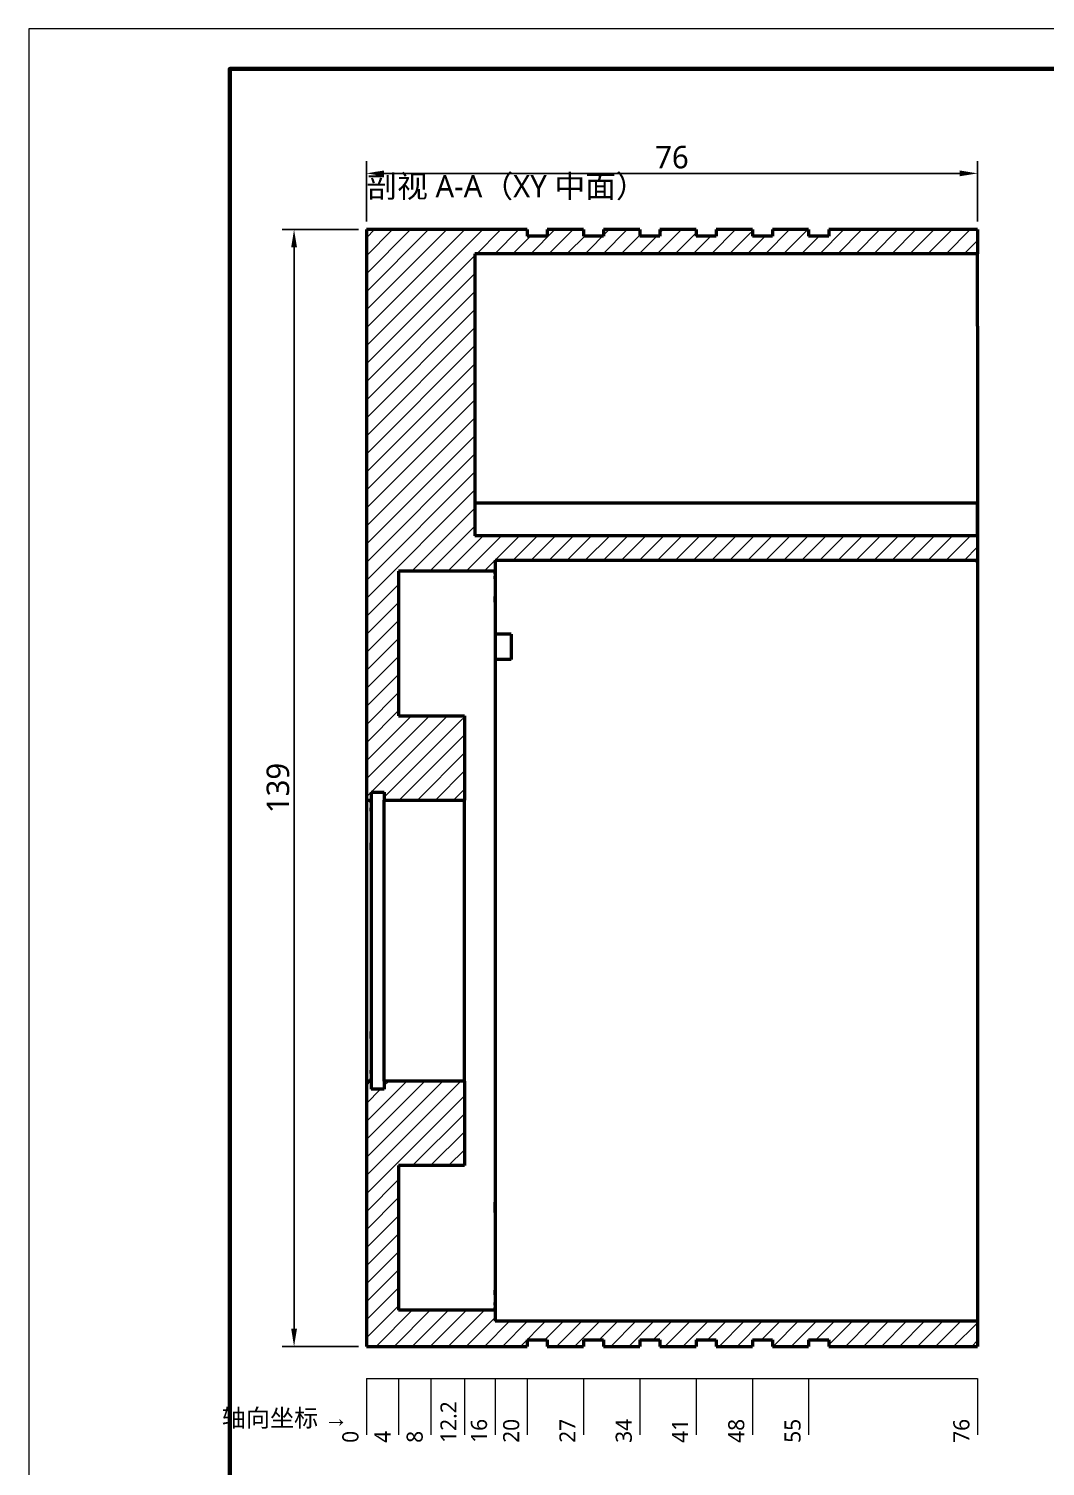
# Model space of a CAD drawing. Header units: millimetres. Extents: x 0 to 420, y 0 to 297.
# Drawn here: x 0 to 126.4, y 118.1 to 297 of the extents above; entities that cross this region are included whole.
import ezdxf

# ---------------------------------------------------------------- set-up
doc = ezdxf.new("R2010")
doc.units = ezdxf.units.MM
for name, color, linetype, lineweight in [('DIM', 3, 'CONTINUOUS', 18), ('FRAME', 7, 'CONTINUOUS', 70), ('HATCH', 8, 'CONTINUOUS', 13), ('TEXT', 7, 'CONTINUOUS', 25), ('VISIBLE', 7, 'CONTINUOUS', 50)]:
    doc.layers.add(name, color=color, linetype=linetype, lineweight=lineweight)
doc.styles.add('CJK', font='NotoSansCJK-Regular.ttc')
doc.dimstyles.new('GB', dxfattribs={"dimtxt": 2.8, "dimasz": 2.2, "dimexe": 1.5, "dimexo": 1, "dimgap": 0.6, "dimtad": 1, "dimlfac": 100, "dimzin": 12, "dimdsep": 46, "dimtxsty": 'CJK', "dimcen": 2.5, "dimazin": 3, "dimtfac": 0.5, "dimtmove": 2, "dimatfit": 3})

msp = doc.modelspace()

# ---------------------------------------------------------------- hatches: boundary and pattern name
at = {"layer": 'HATCH'}
h = msp.add_hatch(dxfattribs=at)
h.set_pattern_fill('ANSI31', scale=0.5)
h.paths.add_polyline_path([(42, 272), (42, 270.8797), (42, 269.7594), (42, 268.6391), (42, 267.5188), (42, 266.3985), (42, 265.2782), (42, 264.15789), (42, 263.03759), (42, 261.91729), (42, 260.79699), (42, 259.67669), (42, 258.55639), (42, 257.43609), (42, 256.31579), (42, 255.19549), (42, 254.07519), (42, 252.95489), (42, 251.83459), (42, 250.71429), (42, 249.59398), (42, 248.47368), (42, 247.35338), (42, 246.23308), (42, 245.11278), (42, 243.99248), (42, 242.87218), (42, 241.75188), (42, 240.63158), (42, 239.51128), (42, 238.39098), (42, 237.27068), (42, 236.15038), (42, 235.03008), (42, 233.90977), (42, 232.78947), (42, 231.66917), (42, 230.54887), (42, 229.42857), (42, 228.30827), (42, 227.18797), (42, 226.06767), (42, 224.94737), (42, 223.82707), (42, 222.70677), (42, 221.58647), (42, 220.46617), (42, 219.34586), (42, 218.22556), (42, 217.10526), (42, 215.98496), (42, 214.86466), (42, 213.74436), (42, 212.62406), (42, 211.50376), (42, 210.38346), (42, 209.26316), (42, 208.14286), (42, 207.02256), (42, 205.90226), (42, 204.78195), (42, 203.66165), (42, 202.54135), (42, 201.42105), (42.6, 201.09925), (42.81955, 202), (43.93985, 202), (44.2, 201.13985), (45.18045, 201), (46.30075, 201), (47.42105, 201), (48.54135, 201), (49.66165, 201), (50.78195, 201), (51.90226, 201), (53.02256, 201), (54.14286, 201), (54.2, 202.06316), (54.2, 203.18346), (54.2, 204.30376), (54.2, 205.42406), (54.2, 206.54436), (54.2, 207.66466), (54.2, 208.78496), (54.2, 209.90526), (54.2, 211.02556), (53.55414, 211.5), (52.43383, 211.5), (51.31353, 211.5), (50.19323, 211.5), (49.07293, 211.5), (47.95263, 211.5), (46.83233, 211.5), (46, 211.78797), (46, 212.90827), (46, 214.02857), (46, 215.14887), (46, 216.26917), (46, 217.38947), (46, 218.50977), (46, 219.63008), (46, 220.75038), (46, 221.87068), (46, 222.99098), (46, 224.11128), (46, 225.23158), (46, 226.35188), (46, 227.47218), (46, 228.59248), (46.21278, 229.5), (47.33308, 229.5), (48.45338, 229.5), (49.57368, 229.5), (50.69398, 229.5), (51.81429, 229.5), (52.93459, 229.5), (54.05489, 229.5), (55.17519, 229.5), (56.29549, 229.5), (57.41579, 229.5), (58, 230.03609), (58.28539, 230.871), (59.40569, 230.871), (60.52599, 230.871), (61.64629, 230.871), (62.76659, 230.871), (63.88689, 230.871), (65.0072, 230.871), (66.1275, 230.871), (67.2478, 230.871), (68.3681, 230.871), (69.4884, 230.871), (70.6087, 230.871), (71.729, 230.871), (72.8493, 230.871), (73.9696, 230.871), (75.0899, 230.871), (76.2102, 230.871), (77.3305, 230.871), (78.4508, 230.871), (79.57111, 230.871), (80.69141, 230.871), (81.81171, 230.871), (82.93201, 230.871), (84.05231, 230.871), (85.17261, 230.871), (86.29291, 230.871), (87.41321, 230.871), (88.53351, 230.871), (89.65381, 230.871), (90.77411, 230.871), (91.89441, 230.871), (93.01471, 230.871), (94.13502, 230.871), (95.25532, 230.871), (96.37562, 230.871), (97.49592, 230.871), (98.61622, 230.871), (99.73652, 230.871), (100.85682, 230.871), (101.97712, 230.871), (103.09742, 230.871), (104.21772, 230.871), (105.33802, 230.871), (106.45832, 230.871), (107.57862, 230.871), (108.69892, 230.871), (109.81923, 230.871), (110.93953, 230.871), (112.05983, 230.871), (113.18013, 230.871), (114.30043, 230.871), (115.42073, 230.871), (116.54103, 230.871), (117.66133, 230.871), (118, 231.65263), (118, 232.77293), (118, 233.89323), (116.88647, 233.9), (115.76617, 233.9), (114.64586, 233.9), (113.52556, 233.9), (112.40526, 233.9), (111.28496, 233.9), (110.16466, 233.9), (109.04436, 233.9), (107.92406, 233.9), (106.80376, 233.9), (105.68346, 233.9), (104.56316, 233.9), (103.44286, 233.9), (102.32256, 233.9), (101.20226, 233.9), (100.08195, 233.9), (98.96165, 233.9), (97.84135, 233.9), (96.72105, 233.9), (95.60075, 233.9), (94.48045, 233.9), (93.36015, 233.9), (92.23985, 233.9), (91.11955, 233.9), (89.99925, 233.9), (88.87895, 233.9), (87.75865, 233.9), (86.63835, 233.9), (85.51805, 233.9), (84.39774, 233.9), (83.27744, 233.9), (82.15714, 233.9), (81.03684, 233.9), (79.91654, 233.9), (78.79624, 233.9), (77.67594, 233.9), (76.55564, 233.9), (75.43534, 233.9), (74.31504, 233.9), (73.19474, 233.9), (72.07444, 233.9), (70.95414, 233.9), (69.83383, 233.9), (68.71353, 233.9), (67.59323, 233.9), (66.47293, 233.9), (65.35263, 233.9), (64.23233, 233.9), (63.11203, 233.9), (61.99173, 233.9), (60.87143, 233.9), (59.75113, 233.9), (58.63083, 233.9), (57.51053, 233.9), (56.39023, 233.9), (55.5, 234.13008), (55.5, 235.25038), (55.5, 236.37068), (55.5, 237.49098), (55.5, 238.61128), (55.5, 239.73158), (55.5, 240.85188), (55.5, 241.97218), (55.5, 243.09248), (55.5, 244.21278), (55.5, 245.33308), (55.5, 246.45338), (55.5, 247.57368), (55.5, 248.69398), (55.5, 249.81429), (55.5, 250.93459), (55.5, 252.05489), (55.5, 253.17519), (55.5, 254.29549), (55.5, 255.41579), (55.5, 256.53609), (55.5, 257.65639), (55.5, 258.77669), (55.5, 259.89699), (55.5, 261.01729), (55.5, 262.13759), (55.5, 263.25789), (55.5, 264.3782), (55.5, 265.4985), (55.5, 266.6188), (55.5, 267.7391), (55.5, 268.8594), (56.4797, 269), (57.6, 269), (58.7203, 269), (59.8406, 269), (60.9609, 269), (62.0812, 269), (63.2015, 269), (64.3218, 269), (65.44211, 269), (66.56241, 269), (67.68271, 269), (68.80301, 269), (69.92331, 269), (71.04361, 269), (72.16391, 269), (73.28421, 269), (74.40451, 269), (75.52481, 269), (76.64511, 269), (77.76541, 269), (78.88571, 269), (80.00602, 269), (81.12632, 269), (82.24662, 269), (83.36692, 269), (84.48722, 269), (85.60752, 269), (86.72782, 269), (87.84812, 269), (88.96842, 269), (90.08872, 269), (91.20902, 269), (92.32932, 269), (93.44962, 269), (94.56992, 269), (95.69023, 269), (96.81053, 269), (97.93083, 269), (99.05113, 269), (100.17143, 269), (101.29173, 269), (102.41203, 269), (103.53233, 269), (104.65263, 269), (105.77293, 269), (106.89323, 269), (108.01353, 269), (109.13383, 269), (110.25414, 269), (111.37444, 269), (112.49474, 269), (113.61504, 269), (114.73534, 269), (115.85564, 269), (116.97594, 269), (118, 269.09624), (118, 270.21654), (118, 271.33684), (117.54286, 272), (116.42256, 272), (115.30226, 272), (114.18195, 272), (113.06165, 272), (111.94135, 272), (110.82105, 272), (109.70075, 272), (108.58045, 272), (107.46015, 272), (106.33985, 272), (105.21955, 272), (104.09925, 272), (102.97895, 272), (101.85865, 272), (100.73835, 272), (99.61805, 272), (99.29774, 271.2), (98.17744, 271.2), (97.05714, 271.2), (96.73684, 272), (95.61654, 272), (94.49624, 272), (93.37594, 272), (92.5, 271.75564), (91.93534, 271.2), (90.81504, 271.2), (90, 271.50526), (89.37444, 272), (88.25414, 272), (87.13383, 272), (86.01353, 272), (85.5, 271.39323), (84.57293, 271.2), (83.45263, 271.2), (83, 271.86767), (82.01203, 272), (80.89173, 272), (79.77143, 272), (78.65113, 272), (78.33083, 271.2), (77.21053, 271.2), (76.09023, 271.2), (75.76992, 272), (74.64962, 272), (73.52932, 272), (72.40902, 272), (71.5, 271.78872), (70.96842, 271.2), (69.84812, 271.2), (69, 271.47218), (68.40752, 272), (67.28722, 272), (66.16692, 272), (65.04662, 272), (64.5, 271.42632), (63.60602, 271.2), (62.48571, 271.2), (62, 271.83459), (61.04511, 272), (59.92481, 272), (58.80451, 272), (57.68421, 272), (56.56391, 272), (55.44361, 272), (54.32331, 272), (53.20301, 272), (52.08271, 272), (50.96241, 272), (49.84211, 272), (48.7218, 272), (47.6015, 272), (46.4812, 272), (45.3609, 272), (44.2406, 272), (43.1203, 272), (42, 272)])
h = msp.add_hatch(dxfattribs=at)
h.set_pattern_fill('ANSI31', scale=0.5)
h.paths.add_polyline_path([(42.6, 166), (42, 165.98346), (42, 165.36692), (42, 164.75038), (42, 164.13383), (42, 163.51729), (42, 162.90075), (42, 162.28421), (42, 161.66767), (42, 161.05113), (42, 160.43459), (42, 159.81805), (42, 159.2015), (42, 158.58496), (42, 157.96842), (42, 157.35188), (42, 156.73534), (42, 156.1188), (42, 155.50226), (42, 154.88571), (42, 154.26917), (42, 153.65263), (42, 153.03609), (42, 152.41955), (42, 151.80301), (42, 151.18647), (42, 150.56992), (42, 149.95338), (42, 149.33684), (42, 148.7203), (42, 148.10376), (42, 147.48722), (42, 146.87068), (42, 146.25414), (42, 145.63759), (42, 145.02105), (42, 144.40451), (42, 143.78797), (42, 143.17143), (42, 142.55489), (42, 141.93835), (42, 141.3218), (42, 140.70526), (42, 140.08872), (42, 139.47218), (42, 138.85564), (42, 138.2391), (42, 137.62256), (42, 137.00602), (42, 136.38947), (42, 135.77293), (42, 135.15639), (42, 134.53985), (42, 133.92331), (42, 133.30677), (42.30977, 133), (42.92632, 133), (43.54286, 133), (44.1594, 133), (44.77594, 133), (45.39248, 133), (46.00902, 133), (46.62556, 133), (47.24211, 133), (47.85865, 133), (48.47519, 133), (49.09173, 133), (49.70827, 133), (50.32481, 133), (50.94135, 133), (51.55789, 133), (52.17444, 133), (52.79098, 133), (53.40752, 133), (54.02406, 133), (54.6406, 133), (55.25714, 133), (55.87368, 133), (56.49023, 133), (57.10677, 133), (57.72331, 133), (58.33985, 133), (58.95639, 133), (59.57293, 133), (60.18947, 133), (60.80602, 133), (61.42256, 133), (62, 133.0391), (62, 133.65564), (62.47218, 133.8), (63.08872, 133.8), (63.70526, 133.8), (64.3218, 133.8), (64.5, 133.36165), (64.75489, 133), (65.37143, 133), (65.98797, 133), (66.60451, 133), (67.22105, 133), (67.83759, 133), (68.45414, 133), (69, 133.07068), (69, 133.68722), (69.50376, 133.8), (70.1203, 133.8), (70.73684, 133.8), (71.35338, 133.8), (71.5, 133.33008), (71.78647, 133), (72.40301, 133), (73.01955, 133), (73.63609, 133), (74.25263, 133), (74.86917, 133), (75.48571, 133), (76, 133.10226), (76, 133.7188), (76.53534, 133.8), (77.15188, 133.8), (77.76842, 133.8), (78.38496, 133.8), (78.5, 133.2985), (78.81805, 133), (79.43459, 133), (80.05113, 133), (80.66767, 133), (81.28421, 133), (81.90075, 133), (82.51729, 133), (83, 133.13383), (83, 133.75038), (83.56692, 133.8), (84.18346, 133.8), (84.8, 133.8), (85.41654, 133.8), (85.5, 133.26692), (85.84962, 133), (86.46617, 133), (87.08271, 133), (87.69925, 133), (88.31579, 133), (88.93233, 133), (89.54887, 133), (90, 133.16541), (90, 133.78195), (90.5985, 133.8), (91.21504, 133.8), (91.83158, 133.8), (92.44812, 133.8), (92.5, 133.23534), (92.8812, 133), (93.49774, 133), (94.11429, 133), (94.73083, 133), (95.34737, 133), (95.96391, 133), (96.58045, 133), (97, 133.19699), (97.01353, 133.8), (97.63008, 133.8), (98.24662, 133.8), (98.86316, 133.8), (99.4797, 133.8), (99.5, 133.20376), (99.91278, 133), (100.52932, 133), (101.14586, 133), (101.76241, 133), (102.37895, 133), (102.99549, 133), (103.61203, 133), (104.22857, 133), (104.84511, 133), (105.46165, 133), (106.0782, 133), (106.69474, 133), (107.31128, 133), (107.92782, 133), (108.54436, 133), (109.1609, 133), (109.77744, 133), (110.39398, 133), (111.01053, 133), (111.62707, 133), (112.24361, 133), (112.86015, 133), (113.47669, 133), (114.09323, 133), (114.70977, 133), (115.32632, 133), (115.94286, 133), (116.5594, 133), (117.17594, 133), (117.79248, 133), (118, 133.40902), (118, 134.02556), (118, 134.64211), (118, 135.25865), (118, 135.87519), (117.63727, 136.129), (117.02073, 136.129), (116.40419, 136.129), (115.78765, 136.129), (115.17111, 136.129), (114.55456, 136.129), (113.93802, 136.129), (113.32148, 136.129), (112.70494, 136.129), (112.0884, 136.129), (111.47186, 136.129), (110.85532, 136.129), (110.23877, 136.129), (109.62223, 136.129), (109.00569, 136.129), (108.38915, 136.129), (107.77261, 136.129), (107.15607, 136.129), (106.53953, 136.129), (105.92298, 136.129), (105.30644, 136.129), (104.6899, 136.129), (104.07336, 136.129), (103.45682, 136.129), (102.84028, 136.129), (102.22374, 136.129), (101.6072, 136.129), (100.99065, 136.129), (100.37411, 136.129), (99.75757, 136.129), (99.14103, 136.129), (98.52449, 136.129), (97.90795, 136.129), (97.29141, 136.129), (96.67486, 136.129), (96.05832, 136.129), (95.44178, 136.129), (94.82524, 136.129), (94.2087, 136.129), (93.59216, 136.129), (92.97562, 136.129), (92.35908, 136.129), (91.74253, 136.129), (91.12599, 136.129), (90.50945, 136.129), (89.89291, 136.129), (89.27637, 136.129), (88.65983, 136.129), (88.04329, 136.129), (87.42674, 136.129), (86.8102, 136.129), (86.19366, 136.129), (85.57712, 136.129), (84.96058, 136.129), (84.34404, 136.129), (83.7275, 136.129), (83.11095, 136.129), (82.49441, 136.129), (81.87787, 136.129), (81.26133, 136.129), (80.64479, 136.129), (80.02825, 136.129), (79.41171, 136.129), (78.79517, 136.129), (78.17862, 136.129), (77.56208, 136.129), (76.94554, 136.129), (76.329, 136.129), (75.71246, 136.129), (75.09592, 136.129), (74.47938, 136.129), (73.86283, 136.129), (73.24629, 136.129), (72.62975, 136.129), (72.01321, 136.129), (71.39667, 136.129), (70.78013, 136.129), (70.16359, 136.129), (69.54705, 136.129), (68.9305, 136.129), (68.31396, 136.129), (67.69742, 136.129), (67.08088, 136.129), (66.46434, 136.129), (65.8478, 136.129), (65.23126, 136.129), (64.61471, 136.129), (63.99817, 136.129), (63.38163, 136.129), (62.76509, 136.129), (62.14855, 136.129), (61.53201, 136.129), (60.91547, 136.129), (60.29892, 136.129), (59.68238, 136.129), (58, 136.81141), (58, 136.16455), (58, 136.29624), (58, 136.91278), (57.97068, 137.5), (57.35414, 137.5), (56.73759, 137.5), (56.12105, 137.5), (55.50451, 137.5), (54.88797, 137.5), (54.27143, 137.5), (53.65489, 137.5), (53.03835, 137.5), (52.4218, 137.5), (51.80526, 137.5), (51.18872, 137.5), (50.57218, 137.5), (49.95564, 137.5), (49.3391, 137.5), (48.72256, 137.5), (48.10602, 137.5), (47.48947, 137.5), (46.87293, 137.5), (46.25639, 137.5), (46, 137.86015), (46, 138.47669), (46, 139.09323), (46, 139.70977), (46, 140.32632), (46, 140.94286), (46, 141.5594), (46, 142.17594), (46, 142.79248), (46, 143.40902), (46, 144.02556), (46, 144.64211), (46, 145.25865), (46, 145.87519), (46, 146.49173), (46, 147.10827), (46, 147.72481), (46, 148.34135), (46, 148.95789), (46, 149.57444), (46, 150.19098), (46, 150.80752), (46, 151.42406), (46, 152.0406), (46, 152.65714), (46, 153.27368), (46, 153.89023), (46, 154.50677), (46, 155.12331), (46.23985, 155.5), (46.85639, 155.5), (47.47293, 155.5), (48.08947, 155.5), (48.70602, 155.5), (49.32256, 155.5), (49.9391, 155.5), (50.55564, 155.5), (51.17218, 155.5), (51.78872, 155.5), (52.40526, 155.5), (53.0218, 155.5), (53.63835, 155.5), (54.2, 155.55489), (54.2, 156.17143), (54.2, 156.78797), (54.2, 157.40451), (54.2, 158.02105), (54.2, 158.63759), (54.2, 159.25414), (54.2, 159.87068), (54.2, 160.48722), (54.2, 161.10376), (54.2, 161.7203), (54.2, 162.33684), (54.2, 162.95338), (54.2, 163.56992), (54.2, 164.18647), (54.2, 164.80301), (54.2, 165.41955), (54.16391, 166), (53.54737, 166), (52.93083, 166), (52.31429, 166), (51.69774, 166), (51.0812, 166), (50.46466, 166), (49.84812, 166), (49.23158, 166), (48.61504, 166), (47.9985, 166), (47.38195, 166), (46.76541, 166), (46.14887, 166), (45.53233, 166), (44.91579, 166), (44.29925, 166), (44.2, 165.48271), (44.06617, 165), (43.44962, 165), (42.83308, 165), (42.6, 165.38346), (42.6, 166)])

# ---------------------------------------------------------------- linework, layer by layer
at = {"layer": 'DIM'}
for p, q in [((42, 129), (42, 122)), ((42, 129), (118, 129)), ((46, 129), (46, 122)), ((50, 129), (50, 122)), ((54.2, 129), (54.2, 122)), ((58, 129), (58, 122)), ((62, 129), (62, 122)), ((69, 129), (69, 122)), ((76, 129), (76, 122)), ((83, 129), (83, 122)), ((90, 129), (90, 122)), ((97, 129), (97, 122)), ((118, 129), (118, 122))]:
    msp.add_line(p, q, dxfattribs=at)
at = {"layer": 'FRAME', "lineweight": 18}
msp.add_lwpolyline([(0, 0), (420, 0), (420, 297), (0, 297)], close=True, dxfattribs=at)
at = {"layer": 'FRAME'}
msp.add_lwpolyline([(25, 5), (415, 5), (415, 292), (25, 292)], close=True, dxfattribs=at)
at = {"layer": 'VISIBLE'}
for points in [[(62, 272), (42, 272)], [(42, 272), (42, 201)], [(62, 272), (62, 271.2)], [(69, 272), (64.5, 272)], [(64.5, 272), (64.5, 271.2)], [(69, 272), (69, 271.2)], [(76, 272), (71.5, 272)], [(71.5, 272), (71.5, 271.2)], [(76, 272), (76, 271.2)], [(83, 272), (78.5, 272)], [(78.5, 272), (78.5, 271.2)], [(83, 272), (83, 271.2)], [(90, 272), (85.5, 272)], [(85.5, 272), (85.5, 271.2)], [(90, 272), (90, 271.2)], [(97, 272), (92.5, 272)], [(92.5, 272), (92.5, 271.2)], [(97, 272), (97, 271.2)], [(118, 272), (99.5, 272)], [(99.5, 272), (99.5, 271.2)], [(118, 272), (118, 269)], [(64.5, 271.2), (62, 271.2)], [(71.5, 271.2), (69, 271.2)], [(78.5, 271.2), (76, 271.2)], [(85.5, 271.2), (83, 271.2)], [(92.5, 271.2), (90, 271.2)], [(99.5, 271.2), (97, 271.2)], [(55.5, 269), (55.5, 233.9)], [(118, 269), (55.5, 269)], [(118, 268.97483), (118, 269)], [(118, 268.89948), (118, 268.97483)], [(118, 268.77435), (118, 268.89948)], [(118, 268.60016), (118, 268.77435)], [(118, 268.37786), (118, 268.60016)], [(118, 268.10872), (118, 268.37786)], [(118, 267.79423), (118, 268.10872)], [(118, 267.43615), (118, 267.79423)], [(118, 267.03648), (118, 267.43615)], [(118, 266.59747), (118, 267.03648)], [(118, 266.12155), (118, 266.59747)], [(118, 265.61141), (118, 266.12155)], [(118, 265.06988), (118, 265.61141)], [(118, 264.5), (118, 265.06988)], [(118, 263.90495), (118, 264.5)], [(118, 263.28807), (118, 263.90495)], [(118, 262.6528), (118, 263.28807)], [(118, 262.00269), (118, 262.6528)], [(118, 261.34138), (118, 262.00269)], [(118, 260.67257), (118, 261.34138)], [(118, 260), (118, 260.67257)], [(118, 260), (118, 203.17862)], [(55.5, 238), (118, 238)], [(118, 237.98462), (118, 238)], [(118, 237.93857), (118, 237.98462)], [(118, 237.8621), (118, 237.93857)], [(118, 237.75565), (118, 237.8621)], [(118, 237.61981), (118, 237.75565)], [(118, 237.45533), (118, 237.61981)], [(118, 237.26314), (118, 237.45533)], [(118, 237.04431), (118, 237.26314)], [(118, 236.80007), (118, 237.04431)], [(118, 236.53179), (118, 236.80007)], [(118, 236.24095), (118, 236.53179)], [(118, 235.92919), (118, 236.24095)], [(118, 235.59826), (118, 235.92919)], [(118, 235.25), (118, 235.59826)], [(118, 234.88636), (118, 235.25)], [(118, 234.50938), (118, 234.88636)], [(118, 234.12115), (118, 234.50938)], [(118, 233.9), (55.5, 233.9)], [(118, 233.9), (118, 234.12115)], [(118, 233.9), (118, 230.871)], [(58, 230.871), (58, 229.5)], [(58, 230.871), (118, 230.871)], [(118, 230.51659), (118, 230.871)], [(118, 230.871), (118, 230.83158)], [(118, 230.83158), (118, 230.71338)], [(46, 229.5), (46, 211.5)], [(58, 229.5), (46, 229.5)], [(58, 229.14675), (58, 229.5)], [(58, 229.5), (58, 229.4607)], [(58, 229.4607), (58, 229.34289)], [(58, 229.34289), (58, 229.14675)], [(58, 229.14675), (58, 228.87262)], [(118, 230.71338), (118, 230.51659)], [(118, 230.51659), (118, 230.24156)], [(118, 230.24156), (118, 229.88872)], [(118, 229.88872), (118, 229.45868)], [(118, 229.45868), (118, 228.95214)], [(58, 228.52097), (58, 228.87262)], [(58, 228.87262), (58, 228.52097)], [(58, 228.52097), (58, 228.09241)], [(58, 228.09241), (58, 227.58766)], [(58, 227.58766), (58, 227.00759)], [(118, 228.95214), (118, 228.36995)], [(118, 228.36995), (118, 227.71308)], [(118, 227.71308), (118, 226.98263)], [(58, 227.00759), (58, 226.35319)], [(58, 225.62557), (58, 226.35319)], [(58, 226.35319), (58, 225.62557)], [(58, 225.62557), (58, 224.82599)], [(118, 226.98263), (118, 226.1798)], [(118, 226.1798), (118, 225.30593)], [(58, 224.82599), (58, 223.95579)], [(58, 223.95579), (58, 223.01648)], [(118, 225.30593), (118, 224.36248)], [(118, 224.36248), (118, 223.35102)], [(58, 223.01648), (58, 222.00966)], [(58, 222.00966), (58, 220.93704)], [(118, 223.35102), (118, 222.27323)], [(118, 222.27323), (118, 221.13091)], [(60, 221.64164), (58, 221.64164)], [(58, 220.93704), (58, 219.80046)], [(60, 221.64164), (60, 220.63939)], [(60, 220.63939), (60, 219.59201)], [(118, 221.13091), (118, 219.92596)], [(58, 219.80046), (58, 218.60187)], [(58, 218.60187), (58, 217.3433)], [(60, 218.50078), (58, 218.50078)], [(60, 219.59201), (60, 218.50078)], [(118, 219.92596), (118, 218.66037)], [(118, 218.66037), (118, 217.33627)], [(58, 217.3433), (58, 216.02691)], [(118, 217.33627), (118, 215.95585)], [(58, 216.02691), (58, 214.65495)], [(118, 215.95585), (118, 214.52141)], [(58, 214.65495), (58, 213.22976)], [(58, 213.22976), (58, 211.75378)], [(118, 214.52141), (118, 213.03534)], [(118, 213.03534), (118, 211.5001)], [(46, 211.5), (54.2, 211.5)], [(54.2, 211.5), (54.2, 201)], [(58, 211.75378), (58, 210.22953)], [(118, 211.5001), (118, 209.91827)], [(58, 210.22953), (58, 208.65962)], [(118, 209.91827), (118, 208.29246)], [(58, 208.65962), (58, 207.04671)], [(118, 208.29246), (118, 206.6254)], [(58, 207.04671), (58, 205.39358)], [(118, 206.6254), (118, 204.91984)], [(58, 205.39358), (58, 203.70304)], [(118, 204.91984), (118, 203.17862)], [(58, 203.70304), (58, 201.97799)], [(118, 203.17862), (118, 201.40466)], [(42, 201), (42.6, 201)], [(42, 201), (42, 200.96092)], [(42, 200.96092), (42, 200.84386)], [(42, 200.84386), (42, 200.64933)], [(42, 200.64933), (42, 200.37821)], [(42.6, 202), (42.6, 201)], [(42.6, 202), (44.2, 202)], [(42.6, 200.64933), (42.6, 201)], [(42.6, 201), (42.6, 200.96092)], [(42.6, 200.96092), (42.6, 200.84386)], [(42.6, 200.84386), (42.6, 200.64933)], [(42.6, 200.64933), (42.6, 200.37821)], [(44.2, 202), (44.2, 201)], [(44.2, 200.96092), (44.2, 201)], [(44.2, 200.64933), (44.2, 201)], [(44.2, 201), (54.2, 201)], [(44.2, 200.84386), (44.2, 200.96092)], [(44.2, 200.64933), (44.2, 200.84386)], [(44.2, 200.37821), (44.2, 200.64933)], [(54.2, 200.96092), (54.2, 201)], [(54.2, 200.84386), (54.2, 200.96092)], [(54.2, 200.64933), (54.2, 200.84386)], [(54.2, 200.37821), (54.2, 200.64933)], [(58, 201.97799), (58, 200.22137)], [(118, 201.40466), (118, 199.6009)], [(42, 200.37821), (42, 200.03171)], [(42, 200.03171), (42, 199.61137)], [(42, 199.61137), (42, 199.11908)], [(42, 199.11908), (42, 198.55703)], [(42.6, 200.37821), (42.6, 200.03171)], [(42.6, 199.61137), (42.6, 200.03171)], [(42.6, 200.03171), (42.6, 199.61137)], [(42.6, 199.61137), (42.6, 199.11908)], [(42.6, 199.11908), (42.6, 198.55703)], [(44.2, 200.03171), (44.2, 200.37821)], [(44.2, 199.61137), (44.2, 200.03171)], [(44.2, 199.61137), (44.2, 200.03171)], [(44.2, 199.11908), (44.2, 199.61137)], [(44.2, 198.55703), (44.2, 199.11908)], [(54.2, 200.03171), (54.2, 200.37821)], [(54.2, 199.61137), (54.2, 200.03171)], [(54.2, 199.11908), (54.2, 199.61137)], [(54.2, 198.55703), (54.2, 199.11908)], [(58, 200.22137), (58, 198.43618)], [(118, 199.6009), (118, 197.77033)], [(42, 198.55703), (42, 197.92773)], [(42, 197.92773), (42, 197.23399)], [(42, 197.23399), (42, 196.47891)], [(42.6, 198.55703), (42.6, 197.92773)], [(42.6, 197.92773), (42.6, 197.23399)], [(42.6, 197.23399), (42.6, 196.47891)], [(44.2, 197.92773), (44.2, 198.55703)], [(44.2, 197.23399), (44.2, 197.92773)], [(44.2, 196.47891), (44.2, 197.23399)], [(54.2, 197.92773), (54.2, 198.55703)], [(54.2, 197.23399), (54.2, 197.92773)], [(54.2, 196.47891), (54.2, 197.23399)], [(58, 198.43618), (58, 196.62547)], [(118, 197.77033), (118, 195.91602)], [(42, 196.47891), (42, 195.66587)], [(42, 195.66587), (42, 194.79849)], [(42.6, 196.47891), (42.6, 195.66587)], [(42.6, 194.79849), (42.6, 195.66587)], [(42.6, 195.66587), (42.6, 194.79849)], [(44.2, 195.66587), (44.2, 196.47891)], [(44.2, 194.79849), (44.2, 195.66587)], [(44.2, 194.79849), (44.2, 195.66587)], [(54.2, 195.66587), (54.2, 196.47891)], [(54.2, 194.79849), (54.2, 195.66587)], [(58, 196.62547), (58, 194.79233)], [(118, 195.91602), (118, 194.04104)], [(42, 194.79849), (42, 193.88065)], [(42, 193.88065), (42, 192.91644)], [(42.6, 194.79849), (42.6, 193.88065)], [(42.6, 193.88065), (42.6, 192.91644)], [(44.2, 193.88065), (44.2, 194.79849)], [(44.2, 192.91644), (44.2, 193.88065)], [(54.2, 193.88065), (54.2, 194.79849)], [(54.2, 192.91644), (54.2, 193.88065)], [(58, 194.79233), (58, 192.93991)], [(118, 194.04104), (118, 192.14851)], [(42, 192.91644), (42, 191.91018)], [(42, 191.91018), (42, 190.86636)], [(42.6, 192.91644), (42.6, 191.91018)], [(42.6, 191.91018), (42.6, 190.86636)], [(44.2, 191.91018), (44.2, 192.91644)], [(44.2, 190.86636), (44.2, 191.91018)], [(54.2, 191.91018), (54.2, 192.91644)], [(54.2, 190.86636), (54.2, 191.91018)], [(58, 192.93991), (58, 191.07135)], [(118, 192.14851), (118, 190.2416)], [(42, 190.86636), (42, 189.78964)], [(42, 189.78964), (42, 188.68482)], [(42.6, 190.86636), (42.6, 189.78964)], [(42.6, 189.78964), (42.6, 188.68482)], [(44.2, 189.78964), (44.2, 190.86636)], [(44.2, 188.68482), (44.2, 189.78964)], [(54.2, 189.78964), (54.2, 190.86636)], [(54.2, 188.68482), (54.2, 189.78964)], [(58, 191.07135), (58, 189.18986)], [(118, 190.2416), (118, 188.32346)], [(42, 188.68482), (42, 187.55685)], [(42.6, 188.68482), (42.6, 187.55685)], [(44.2, 187.55685), (44.2, 188.68482)], [(54.2, 187.55685), (54.2, 188.68482)], [(58, 189.18986), (58, 187.29865)], [(118, 188.32346), (118, 186.39729)], [(42, 187.55685), (42, 186.41076)], [(42, 186.41076), (42, 185.25167)], [(42.6, 187.55685), (42.6, 186.41076)], [(42.6, 186.41076), (42.6, 185.25167)], [(44.2, 186.41076), (44.2, 187.55685)], [(44.2, 185.25167), (44.2, 186.41076)], [(54.2, 186.41076), (54.2, 187.55685)], [(54.2, 185.25167), (54.2, 186.41076)], [(58, 187.29865), (58, 185.40095)], [(118, 186.39729), (118, 184.4663)], [(42, 185.25167), (42, 184.08476)], [(42.6, 185.25167), (42.6, 184.08476)], [(44.2, 184.08476), (44.2, 185.25167)], [(54.2, 184.08476), (54.2, 185.25167)], [(58, 185.40095), (58, 183.5)], [(118, 184.4663), (118, 182.5337)], [(42, 184.08476), (42, 182.91524)], [(42, 182.91524), (42, 181.74833)], [(42.6, 184.08476), (42.6, 182.91524)], [(42.6, 182.91524), (42.6, 181.74833)], [(44.2, 182.91524), (44.2, 184.08476)], [(44.2, 181.74833), (44.2, 182.91524)], [(54.2, 182.91524), (54.2, 184.08476)], [(54.2, 181.74833), (54.2, 182.91524)], [(58, 183.5), (58, 181.59905)], [(118, 182.5337), (118, 180.60271)], [(42, 181.74833), (42, 180.58924)], [(42.6, 181.74833), (42.6, 180.58924)], [(44.2, 180.58924), (44.2, 181.74833)], [(54.2, 180.58924), (54.2, 181.74833)], [(58, 181.59905), (58, 179.70135)], [(42, 180.58924), (42, 179.44315)], [(42, 179.44315), (42, 178.31518)], [(42.6, 180.58924), (42.6, 179.44315)], [(42.6, 179.44315), (42.6, 178.31518)], [(44.2, 179.44315), (44.2, 180.58924)], [(44.2, 178.31518), (44.2, 179.44315)], [(54.2, 179.44315), (54.2, 180.58924)], [(54.2, 178.31518), (54.2, 179.44315)], [(58, 179.70135), (58, 177.81014)], [(118, 180.60271), (118, 178.67654)], [(42, 178.31518), (42, 177.21036)], [(42, 177.21036), (42, 176.13364)], [(42.6, 178.31518), (42.6, 177.21036)], [(42.6, 177.21036), (42.6, 176.13364)], [(44.2, 177.21036), (44.2, 178.31518)], [(44.2, 176.13364), (44.2, 177.21036)], [(54.2, 177.21036), (54.2, 178.31518)], [(54.2, 176.13364), (54.2, 177.21036)], [(58, 177.81014), (58, 175.92865)], [(118, 178.67654), (118, 176.7584)], [(42, 176.13364), (42, 175.08982)], [(42.6, 176.13364), (42.6, 175.08982)], [(44.2, 175.08982), (44.2, 176.13364)], [(54.2, 175.08982), (54.2, 176.13364)], [(58, 175.92865), (58, 174.06009)], [(118, 176.7584), (118, 174.85149)], [(42, 175.08982), (42, 174.08356)], [(42, 174.08356), (42, 173.11935)], [(42.6, 175.08982), (42.6, 174.08356)], [(42.6, 174.08356), (42.6, 173.11935)], [(44.2, 174.08356), (44.2, 175.08982)], [(44.2, 173.11935), (44.2, 174.08356)], [(54.2, 174.08356), (54.2, 175.08982)], [(54.2, 173.11935), (54.2, 174.08356)], [(58, 174.06009), (58, 172.20767)], [(118, 174.85149), (118, 172.95896)], [(42, 173.11935), (42, 172.20151)], [(42, 172.20151), (42, 171.33413)], [(42.6, 173.11935), (42.6, 172.20151)], [(42.6, 171.33413), (42.6, 172.20151)], [(42.6, 172.20151), (42.6, 171.33413)], [(44.2, 172.20151), (44.2, 173.11935)], [(44.2, 171.33413), (44.2, 172.20151)], [(44.2, 171.33413), (44.2, 172.20151)], [(54.2, 172.20151), (54.2, 173.11935)], [(54.2, 171.33413), (54.2, 172.20151)], [(58, 172.20767), (58, 170.37453)], [(118, 172.95896), (118, 171.08398)], [(42, 171.33413), (42, 170.52109)], [(42, 170.52109), (42, 169.76601)], [(42.6, 171.33413), (42.6, 170.52109)], [(42.6, 170.52109), (42.6, 169.76601)], [(44.2, 170.52109), (44.2, 171.33413)], [(44.2, 169.76601), (44.2, 170.52109)], [(54.2, 170.52109), (54.2, 171.33413)], [(54.2, 169.76601), (54.2, 170.52109)], [(58, 170.37453), (58, 168.56382)], [(118, 171.08398), (118, 169.22967)], [(42, 169.76601), (42, 169.07227)], [(42, 169.07227), (42, 168.44297)], [(42, 168.44297), (42, 167.88092)], [(42.6, 169.76601), (42.6, 169.07227)], [(42.6, 169.07227), (42.6, 168.44297)], [(42.6, 168.44297), (42.6, 167.88092)], [(44.2, 169.07227), (44.2, 169.76601)], [(44.2, 168.44297), (44.2, 169.07227)], [(44.2, 167.88092), (44.2, 168.44297)], [(54.2, 169.07227), (54.2, 169.76601)], [(54.2, 168.44297), (54.2, 169.07227)], [(54.2, 167.88092), (54.2, 168.44297)], [(58, 168.56382), (58, 166.77863)], [(118, 169.22967), (118, 167.3991)], [(42, 167.88092), (42, 167.38863)], [(42, 167.38863), (42, 166.96829)], [(42, 166.96829), (42, 166.62179)], [(42, 166.62179), (42, 166.35067)], [(42.6, 167.88092), (42.6, 167.38863)], [(42.6, 166.96829), (42.6, 167.38863)], [(42.6, 167.38863), (42.6, 166.96829)], [(42.6, 166.96829), (42.6, 166.62179)], [(42.6, 166.62179), (42.6, 166.35067)], [(44.2, 167.38863), (44.2, 167.88092)], [(44.2, 166.96829), (44.2, 167.38863)], [(44.2, 166.96829), (44.2, 167.38863)], [(44.2, 166.62179), (44.2, 166.96829)], [(44.2, 166.35067), (44.2, 166.62179)], [(54.2, 167.38863), (54.2, 167.88092)], [(54.2, 166.96829), (54.2, 167.38863)], [(54.2, 166.62179), (54.2, 166.96829)], [(54.2, 166.35067), (54.2, 166.62179)], [(58, 166.77863), (58, 165.02201)], [(118, 167.3991), (118, 165.59534)], [(42, 166.35067), (42, 166.15614)], [(42, 166.15614), (42, 166.03908)], [(42, 166.03908), (42, 166)], [(42.6, 166), (42, 166)], [(42, 166), (42, 133)], [(42.6, 166), (42.6, 166.35067)], [(42.6, 166.35067), (42.6, 166.15614)], [(42.6, 166.15614), (42.6, 166.03908)], [(42.6, 166.03908), (42.6, 166)], [(42.6, 166), (42.6, 165)], [(44.2, 165), (42.6, 165)], [(44.2, 166.15614), (44.2, 166.35067)], [(44.2, 166), (44.2, 166.35067)], [(44.2, 166.03908), (44.2, 166.15614)], [(44.2, 166), (44.2, 166.03908)], [(54.2, 166), (44.2, 166)], [(44.2, 166), (44.2, 165)], [(54.2, 166.15614), (54.2, 166.35067)], [(54.2, 166.03908), (54.2, 166.15614)], [(54.2, 166), (54.2, 166.03908)], [(54.2, 166), (54.2, 155.5)], [(58, 165.02201), (58, 163.29696)], [(118, 165.59534), (118, 163.82138)], [(58, 163.29696), (58, 161.60642)], [(118, 163.82138), (118, 145.86909)], [(118, 163.82138), (118, 162.08016)], [(58, 161.60642), (58, 159.95329)], [(118, 162.08016), (118, 160.3746)], [(58, 159.95329), (58, 158.34038)], [(118, 160.3746), (118, 158.70754)], [(58, 158.34038), (58, 156.77047)], [(118, 158.70754), (118, 157.08173)], [(58, 156.77047), (58, 155.24622)], [(118, 157.08173), (118, 155.4999)], [(46, 155.5), (46, 137.5)], [(54.2, 155.5), (46, 155.5)], [(58, 155.24622), (58, 153.77024)], [(118, 155.4999), (118, 153.96466)], [(118, 153.96466), (118, 152.47859)], [(58, 153.77024), (58, 152.34505)], [(58, 152.34505), (58, 150.97309)], [(118, 152.47859), (118, 151.04415)], [(58, 149.6567), (58, 150.97309)], [(58, 150.97309), (58, 149.6567)], [(118, 151.04415), (118, 149.66373)], [(58, 149.6567), (58, 148.39813)], [(118, 149.66373), (118, 148.33963)], [(58, 148.39813), (58, 147.19954)], [(58, 147.19954), (58, 146.06296)], [(118, 148.33963), (118, 147.07404)], [(118, 147.07404), (118, 145.86909)], [(58, 146.06296), (58, 144.99034)], [(58, 144.99034), (58, 143.98352)], [(118, 145.86909), (118, 144.72677)], [(58, 143.98352), (58, 143.04421)], [(118, 144.72677), (118, 143.64898)], [(118, 143.64898), (118, 142.63752)], [(58, 143.04421), (58, 142.17401)], [(58, 142.17401), (58, 141.37443)], [(58, 141.37443), (58, 140.64681)], [(118, 142.63752), (118, 141.69407)], [(118, 141.69407), (118, 140.8202)], [(58, 140.64681), (58, 139.99241)], [(58, 139.41234), (58, 139.99241)], [(58, 139.99241), (58, 139.41234)], [(118, 140.8202), (118, 140.01737)], [(118, 140.01737), (118, 139.28692)], [(58, 139.41234), (58, 138.90759)], [(58, 138.90759), (58, 138.47903)], [(58, 138.12738), (58, 138.47903)], [(58, 138.47903), (58, 138.12738)], [(58, 138.12738), (58, 137.85325)], [(58, 137.5393), (58, 137.85325)], [(58, 137.85325), (58, 137.65711)], [(118, 139.28692), (118, 138.63005)], [(118, 138.63005), (118, 138.04786)], [(118, 138.04786), (118, 137.54132)], [(58, 137.5), (46, 137.5)], [(58, 137.65711), (58, 137.5393)], [(58, 137.5393), (58, 137.5)], [(58, 137.5), (58, 136.129)], [(118, 136.129), (58, 136.129)], [(118, 137.54132), (118, 137.11128)], [(118, 137.11128), (118, 136.75844)], [(118, 136.75844), (118, 136.48341)], [(118, 136.48341), (118, 136.28662)], [(118, 136.28662), (118, 136.16842)], [(118, 136.129), (118, 136.16842)], [(118, 136.16842), (118, 136.129)], [(118, 136.129), (118, 133)], [(42, 133), (62, 133)], [(62, 133.8), (64.5, 133.8)], [(62, 133.8), (62, 133)], [(64.5, 133.8), (64.5, 133)], [(64.5, 133), (69, 133)], [(69, 133.8), (69, 133)], [(69, 133.8), (71.5, 133.8)], [(71.5, 133.8), (71.5, 133)], [(71.5, 133), (76, 133)], [(76, 133.8), (76, 133)], [(76, 133.8), (78.5, 133.8)], [(78.5, 133.8), (78.5, 133)], [(78.5, 133), (83, 133)], [(83, 133.8), (83, 133)], [(83, 133.8), (85.5, 133.8)], [(85.5, 133.8), (85.5, 133)], [(85.5, 133), (90, 133)], [(90, 133.8), (90, 133)], [(90, 133.8), (92.5, 133.8)], [(92.5, 133.8), (92.5, 133)], [(92.5, 133), (97, 133)], [(97, 133.8), (97, 133)], [(97, 133.8), (99.5, 133.8)], [(99.5, 133.8), (99.5, 133)], [(99.5, 133), (118, 133)]]:
    msp.add_lwpolyline(points, dxfattribs=at)

# ---------------------------------------------------------------- texts
at = {"layer": 'DIM', "style": 'CJK'}
msp.add_text('轴向坐标 →', height=2.2, dxfattribs=at).set_placement((24, 123))
for s, p in [('12.2', (53.2, 121)), ('16', (57, 121)), ('20', (61, 121)), ('27', (68, 121)), ('34', (75, 121)), ('48', (89, 121)), ('55', (96, 121)), ('76', (117, 121)), ('0', (41, 121)), ('4', (45, 121)), ('8', (49, 121)), ('41', (82, 121))]:
    msp.add_text(s, height=2, rotation=90, dxfattribs=at).set_placement(p)
at = {"layer": 'TEXT', "style": 'CJK'}
msp.add_text('剖视 A-A（XY 中面）', height=2.8, dxfattribs=at).set_placement((42, 276))

# ---------------------------------------------------------------- dimensions: what is measured, and where the dimension line sits
at = {"layer": 'DIM'}
msp.add_linear_dim(base=(42, 279), p1=(42, 272), p2=(118, 272), text='76', dimstyle='GB', dxfattribs=at).render()
msp.add_linear_dim(base=(33, 133), p1=(42, 133), p2=(42, 272), angle=90, text='139', dimstyle='GB', dxfattribs=at).render()

doc.saveas('drawing.dxf')
